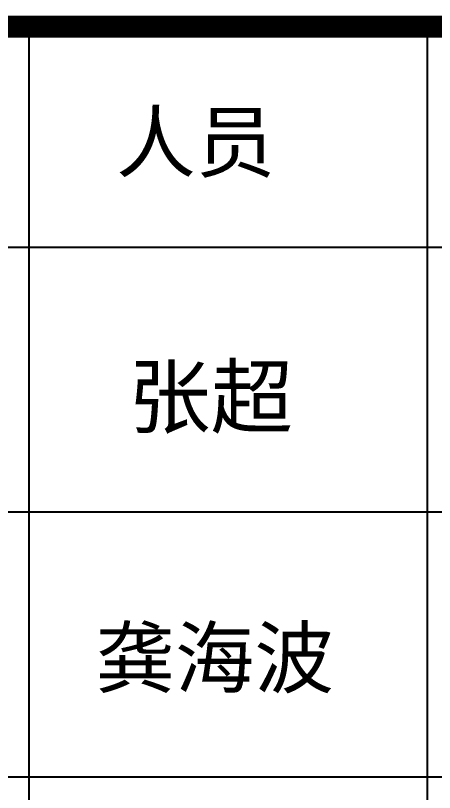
# Model space of a CAD drawing. Extents: x 4150464 to 4450492, y 75142 to 874437.
# Drawn here: x 4442241 to 4445456, y 318056 to 324019 of the extents above; entities that cross this region are included whole.
import ezdxf

# ---------------------------------------------------------------- set-up
doc = ezdxf.new("R2010")
doc.units = 0
doc.header["$LTSCALE"] = 1000
doc.header["$MEASUREMENT"] = 0
doc.layers.add('图框', color=7, linetype='Continuous')
doc.styles.add('STYLE-黑体', font='simhei.ttf')

msp = doc.modelspace()

# ---------------------------------------------------------------- linework, layer by layer
at = {"layer": '图框', "color": 0}
for p, q in [((4439027.7, 322241.2), (4448680.6, 322241.2)), ((4439027.7, 322241.2), (4448680.6, 322241.2)), ((4439027.7, 322241.2), (4448680.6, 322241.2)), ((4439027.7, 322241.2), (4448680.6, 322241.2)), ((4439027.7, 320209.4), (4448680.6, 320209.4)), ((4439027.7, 320209.4), (4448680.6, 320209.4)), ((4439027.7, 318177.5), (4448680.6, 318177.5)), ((4439027.7, 318177.5), (4448680.6, 318177.5))]:
    msp.add_line(p, q, dxfattribs=at)
for const_width in [169.3, 169.3, 169.3, 169.3, 169.3, 169.3, 169.3, 169.3, 68.6, 68.6]:
    msp.add_lwpolyline([(4439027.7, 323934.4), (4448680.6, 323934.4)], dxfattribs=dict(at, const_width=const_width))
for points in [[(4442346.6, 322241.2), (4442346.6, 323934.4)], [(4442346.6, 322241.2), (4442346.6, 323934.4)], [(4445403.6, 312420.7), (4445403.6, 323934.4)], [(4445403.6, 312420.7), (4445403.6, 323934.4)], [(4442346.6, 312420.7), (4442346.6, 322241.2)], [(4442346.6, 312420.7), (4442346.6, 322241.2)]]:
    msp.add_lwpolyline(points, dxfattribs=at)

# ---------------------------------------------------------------- texts
at = {"layer": '图框', "color": 0, "style": 'STYLE-黑体'}
msp.add_text('人员', height=447, dxfattribs=at).set_placement((4443013.9, 322825.1))
msp.add_text('人员', height=447, dxfattribs=at).set_placement((4443013.9, 322825.1))
at = {"layer": '图框', "color": 4, "style": 'STYLE-黑体'}
for s, height, p in [('张超', 463.83, (4443105.7, 320861.3)), ('张超', 463.83, (4443105.7, 320861.3)), ('龚海波', 447, (4442854.9, 318866.1)), ('龚海波', 447, (4442854.9, 318866.1))]:
    msp.add_text(s, height=height, dxfattribs=at).set_placement(p)

doc.saveas('drawing.dxf')
